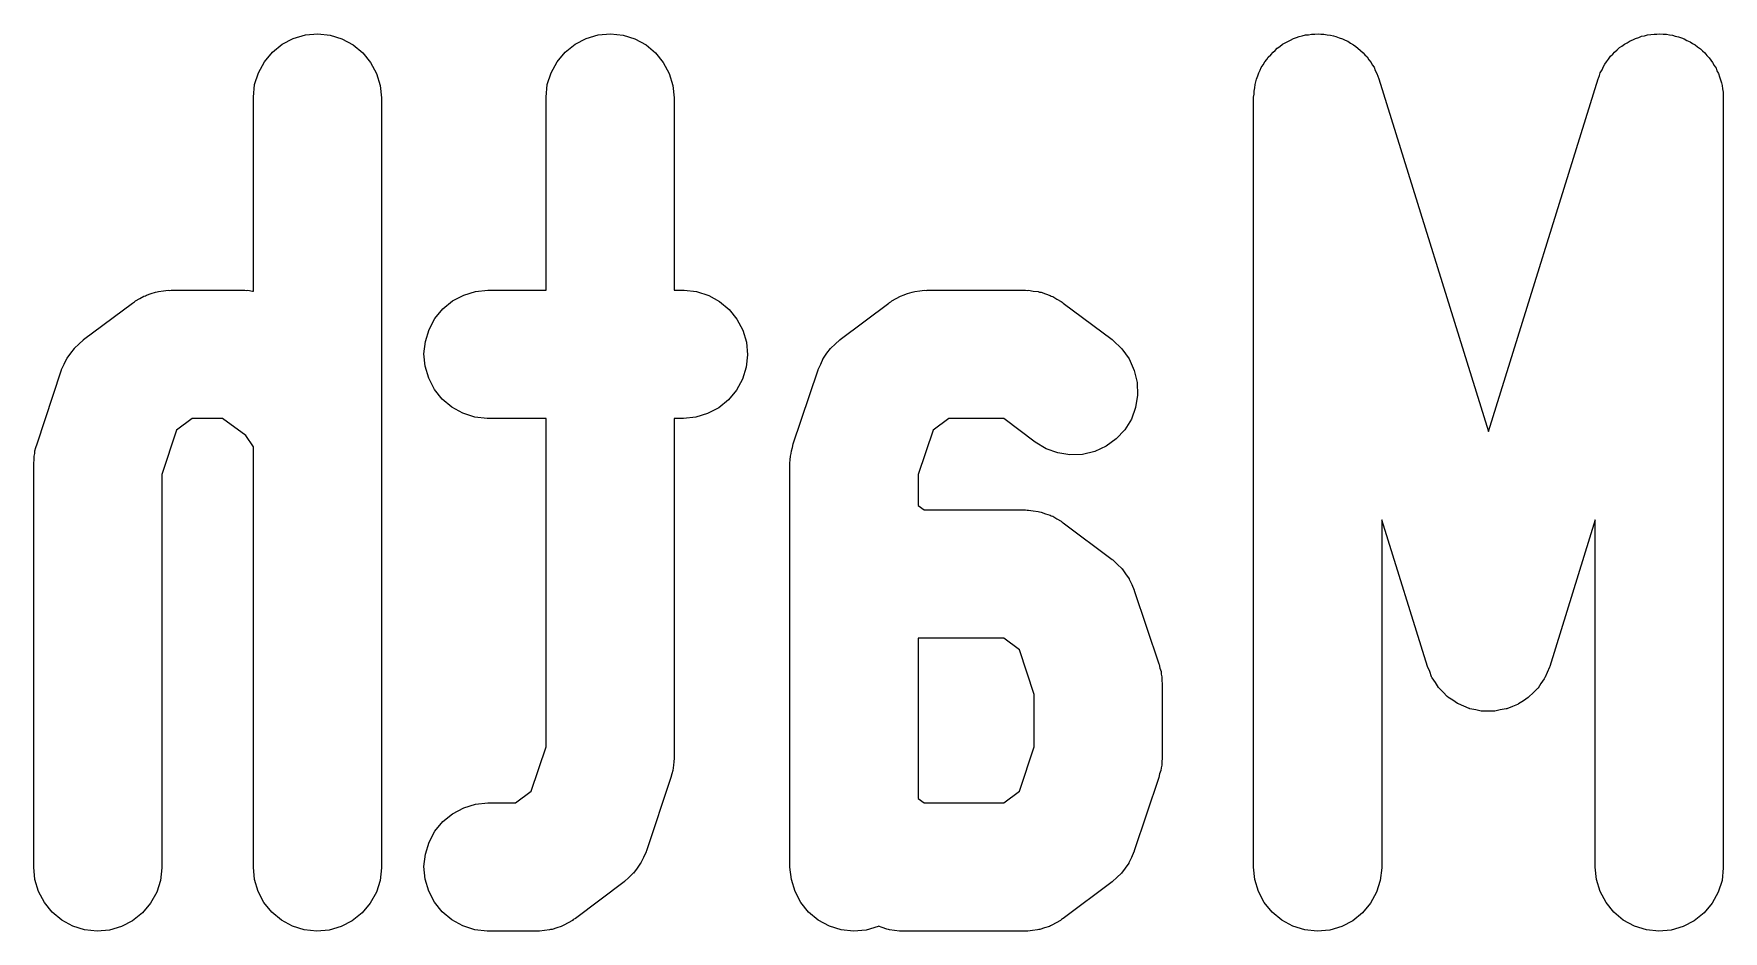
# Model space of a CAD drawing. Extents: x 69 to 231, y -99 to -49.
# Drawn here: x 109.042 to 113.658, y -74.375 to -71.925 of the extents above; entities that cross this region are included whole.
import ezdxf

# ---------------------------------------------------------------- set-up
doc = ezdxf.new("R2010")
doc.units = 0
doc.layers.add('BLACK', color=7, linetype='CONTINUOUS')

msp = doc.modelspace()

# ---------------------------------------------------------------- linework, layer by layer
at = {"layer": 'BLACK', "linetype": 'CONTINUOUS'}
for p, q in [((109.694, -71.975), (109.721, -71.9536)), ((109.721, -71.9536), (109.751, -71.9377)), ((109.751, -71.9377), (109.784, -71.9281)), ((109.784, -71.9281), (109.818, -71.925)), ((109.818, -71.925), (109.852, -71.9286)), ((109.852, -71.9286), (109.884, -71.9387)), ((109.884, -71.9387), (109.915, -71.9549)), ((109.915, -71.9549), (109.941, -71.9767)), ((110.494, -71.975), (110.521, -71.9536)), ((110.521, -71.9536), (110.551, -71.9377)), ((110.551, -71.9377), (110.584, -71.9281)), ((110.584, -71.9281), (110.618, -71.925)), ((110.618, -71.925), (110.652, -71.9286)), ((110.652, -71.9286), (110.684, -71.9387)), ((110.684, -71.9387), (110.715, -71.9549)), ((110.715, -71.9549), (110.741, -71.9767)), ((112.439, -71.9645), (112.447, -71.9594)), ((112.447, -71.9594), (112.454, -71.9536)), ((112.454, -71.9536), (112.461, -71.9499)), ((112.461, -71.9499), (112.468, -71.9456)), ((112.468, -71.9456), (112.476, -71.942)), ((112.476, -71.942), (112.484, -71.9377)), ((112.484, -71.9377), (112.492, -71.9355)), ((112.492, -71.9355), (112.499, -71.9325)), ((112.499, -71.9325), (112.508, -71.9307)), ((112.508, -71.9307), (112.517, -71.9281)), ((112.517, -71.9281), (112.525, -71.9274)), ((112.525, -71.9274), (112.533, -71.9259)), ((112.533, -71.9259), (112.542, -71.9258)), ((112.542, -71.9258), (112.551, -71.925)), ((112.551, -71.925), (112.559, -71.9258)), ((112.559, -71.9258), (112.567, -71.9258)), ((112.567, -71.9258), (112.576, -71.9276)), ((112.576, -71.9276), (112.585, -71.9286)), ((112.585, -71.9286), (112.593, -71.9309)), ((112.593, -71.9309), (112.6, -71.9324)), ((112.6, -71.9324), (112.609, -71.9359)), ((112.609, -71.9359), (112.618, -71.9387)), ((112.618, -71.9387), (112.625, -71.9424)), ((112.625, -71.9424), (112.632, -71.9454)), ((112.632, -71.9454), (112.64, -71.9505)), ((112.64, -71.9505), (112.648, -71.9549)), ((112.648, -71.9549), (112.654, -71.9599)), ((112.654, -71.9599), (112.66, -71.9642)), ((113.368, -71.9691), (113.375, -71.9627)), ((113.375, -71.9627), (113.381, -71.9585)), ((113.381, -71.9585), (113.388, -71.9536)), ((113.388, -71.9536), (113.396, -71.9493)), ((113.396, -71.9493), (113.404, -71.9442)), ((113.404, -71.9442), (113.411, -71.9414)), ((113.411, -71.9414), (113.418, -71.9377)), ((113.418, -71.9377), (113.427, -71.9351)), ((113.427, -71.9351), (113.435, -71.9317)), ((113.435, -71.9317), (113.443, -71.9303)), ((113.443, -71.9303), (113.451, -71.9281)), ((113.451, -71.9281), (113.46, -71.9273)), ((113.46, -71.9273), (113.469, -71.9256)), ((113.469, -71.9256), (113.477, -71.9257)), ((113.477, -71.9257), (113.485, -71.925)), ((113.485, -71.925), (113.494, -71.926)), ((113.494, -71.926), (113.503, -71.9261)), ((113.503, -71.9261), (113.511, -71.9278)), ((113.511, -71.9278), (113.519, -71.9286)), ((113.519, -71.9286), (113.527, -71.9313)), ((113.527, -71.9313), (113.536, -71.9333)), ((113.536, -71.9333), (113.544, -71.9364)), ((113.544, -71.9364), (113.551, -71.9387)), ((113.551, -71.9387), (113.559, -71.9431)), ((113.559, -71.9431), (113.568, -71.9468)), ((113.568, -71.9468), (113.574, -71.9512)), ((113.574, -71.9512), (113.581, -71.9549)), ((113.581, -71.9549), (113.588, -71.9608)), ((113.588, -71.9608), (113.596, -71.9661)), ((109.656, -72.0311), (109.672, -72.0011)), ((109.672, -72.0011), (109.694, -71.975)), ((109.941, -71.9767), (109.962, -72.0032)), ((109.962, -72.0032), (109.978, -72.0333)), ((110.456, -72.0311), (110.472, -72.0011)), ((110.472, -72.0011), (110.494, -71.975)), ((110.741, -71.9767), (110.762, -72.0032)), ((110.762, -72.0032), (110.778, -72.0333)), ((112.396, -72.017), (112.401, -72.0093)), ((112.401, -72.0093), (112.406, -72.0011)), ((112.406, -72.0011), (112.411, -71.9951)), ((112.411, -71.9951), (112.415, -71.9886)), ((112.415, -71.9886), (112.422, -71.9821)), ((112.422, -71.9821), (112.428, -71.975)), ((112.428, -71.975), (112.434, -71.9701)), ((112.434, -71.9701), (112.439, -71.9645)), ((112.66, -71.9642), (112.667, -71.9708)), ((112.667, -71.9708), (112.674, -71.9767)), ((112.674, -71.9767), (112.679, -71.9827)), ((112.679, -71.9827), (112.685, -71.9883)), ((112.685, -71.9883), (112.69, -71.996)), ((112.69, -71.996), (112.696, -72.0032)), ((112.696, -72.0032), (112.699, -72.0101)), ((113.331, -72.0144), (113.335, -72.008)), ((113.335, -72.008), (113.339, -72.0011)), ((113.339, -72.0011), (113.345, -71.994)), ((113.345, -71.994), (113.35, -71.9864)), ((113.35, -71.9864), (113.356, -71.981)), ((113.356, -71.981), (113.361, -71.975)), ((113.361, -71.975), (113.368, -71.9691)), ((113.596, -71.9661), (113.601, -71.9717)), ((113.601, -71.9717), (113.608, -71.9767)), ((113.608, -71.9767), (113.613, -71.9839)), ((113.613, -71.9839), (113.62, -71.9905)), ((113.62, -71.9905), (113.624, -71.9971)), ((113.624, -71.9971), (113.629, -72.0032)), ((113.629, -72.0032), (113.633, -72.0114)), ((109.645, -72.0636), (109.656, -72.0311)), ((109.978, -72.0333), (109.988, -72.066)), ((110.445, -72.0636), (110.456, -72.0311)), ((110.778, -72.0333), (110.788, -72.066)), ((112.381, -72.0562), (112.383, -72.0485)), ((112.383, -72.0485), (112.386, -72.0399)), ((112.386, -72.0399), (112.389, -72.0311)), ((112.389, -72.0311), (112.393, -72.0242)), ((112.393, -72.0242), (112.396, -72.017)), ((112.699, -72.0101), (112.704, -72.0165)), ((112.704, -72.0165), (112.707, -72.0251)), ((112.707, -72.0251), (112.712, -72.0333)), ((112.712, -72.0333), (112.714, -72.0408)), ((112.714, -72.0408), (112.717, -72.048)), ((112.717, -72.048), (113.017, -73.0109)), ((113.017, -73.0109), (113.316, -72.048)), ((113.316, -72.048), (113.317, -72.0457)), ((113.317, -72.0457), (113.32, -72.0385)), ((113.32, -72.0385), (113.322, -72.0311)), ((113.322, -72.0311), (113.327, -72.0229)), ((113.327, -72.0229), (113.331, -72.0144)), ((113.633, -72.0114), (113.639, -72.0191)), ((113.639, -72.0191), (113.641, -72.0264)), ((113.641, -72.0264), (113.645, -72.0333)), ((113.645, -72.0333), (113.648, -72.0422)), ((113.648, -72.0422), (113.651, -72.0508)), ((113.651, -72.0508), (113.653, -72.0585)), ((109.642, -72.0976), (109.645, -72.0636)), ((109.642, -72.1), (109.642, -72.0976)), ((109.642, -72.6275), (109.642, -72.1)), ((109.988, -72.066), (109.992, -72.1)), ((109.992, -72.1), (109.992, -74.2)), ((110.442, -72.0976), (110.445, -72.0636)), ((110.442, -72.1), (110.442, -72.0976)), ((110.442, -72.625), (110.442, -72.1)), ((110.788, -72.066), (110.792, -72.1)), ((110.792, -72.1), (110.792, -72.625)), ((112.375, -72.0976), (112.376, -72.0898)), ((112.375, -72.1), (112.375, -72.0976)), ((112.375, -74.2), (112.375, -72.1)), ((112.376, -72.082), (112.378, -72.0728)), ((112.376, -72.0898), (112.376, -72.082)), ((112.378, -72.0728), (112.379, -72.0636)), ((112.379, -72.0636), (112.381, -72.0562)), ((113.653, -72.0585), (113.655, -72.066)), ((113.655, -72.066), (113.656, -72.0753)), ((113.656, -72.0753), (113.658, -72.0844)), ((113.658, -72.0844), (113.658, -72.0922)), ((113.658, -72.0922), (113.658, -72.1)), ((113.658, -72.1), (113.658, -74.2)), ((109.317, -72.6566), (109.32, -72.6542)), ((109.32, -72.6542), (109.332, -72.648)), ((109.332, -72.648), (109.343, -72.6412)), ((109.343, -72.6412), (109.347, -72.64)), ((109.347, -72.64), (109.35, -72.6382)), ((109.35, -72.6382), (109.363, -72.6344)), ((109.363, -72.6344), (109.375, -72.63)), ((109.375, -72.63), (109.379, -72.6294)), ((109.379, -72.6294), (109.383, -72.6283)), ((109.383, -72.6283), (109.396, -72.627)), ((109.396, -72.627), (109.409, -72.6252)), ((109.409, -72.6252), (109.413, -72.6254)), ((109.413, -72.6254), (109.417, -72.625)), ((109.417, -72.625), (109.617, -72.625)), ((109.617, -72.625), (109.619, -72.625)), ((109.619, -72.625), (109.623, -72.6254)), ((109.623, -72.6254), (109.627, -72.6253)), ((109.627, -72.6253), (109.64, -72.6273)), ((109.64, -72.6273), (109.642, -72.6275)), ((110.16, -72.6758), (110.186, -72.6542)), ((110.186, -72.6542), (110.217, -72.6382)), ((110.217, -72.6382), (110.249, -72.6283)), ((110.249, -72.6283), (110.283, -72.625)), ((110.283, -72.625), (110.442, -72.625)), ((110.792, -72.625), (110.817, -72.625)), ((110.817, -72.625), (110.819, -72.625)), ((110.819, -72.625), (110.853, -72.6288)), ((110.853, -72.6288), (110.886, -72.6392)), ((110.886, -72.6392), (110.916, -72.6556)), ((110.916, -72.6556), (110.942, -72.6776)), ((111.384, -72.6566), (111.386, -72.6542)), ((111.386, -72.6542), (111.398, -72.648)), ((111.398, -72.648), (111.41, -72.6412)), ((111.41, -72.6412), (111.413, -72.64)), ((111.413, -72.64), (111.417, -72.6382)), ((111.417, -72.6382), (111.429, -72.6344)), ((111.429, -72.6344), (111.442, -72.63)), ((111.442, -72.63), (111.446, -72.6294)), ((111.446, -72.6294), (111.449, -72.6283)), ((111.449, -72.6283), (111.463, -72.627)), ((111.463, -72.627), (111.476, -72.6252)), ((111.476, -72.6252), (111.48, -72.6254)), ((111.48, -72.6254), (111.483, -72.625)), ((111.483, -72.625), (111.75, -72.625)), ((111.75, -72.625), (111.752, -72.625)), ((111.752, -72.625), (111.756, -72.6254)), ((111.756, -72.6254), (111.76, -72.6253)), ((111.76, -72.6253), (111.773, -72.6273)), ((111.773, -72.6273), (111.786, -72.6288)), ((111.786, -72.6288), (111.79, -72.63)), ((111.79, -72.63), (111.794, -72.6306)), ((111.794, -72.6306), (111.806, -72.6351)), ((111.806, -72.6351), (111.819, -72.6392)), ((111.819, -72.6392), (111.822, -72.641)), ((111.822, -72.641), (111.826, -72.6423)), ((111.826, -72.6423), (111.837, -72.6492)), ((111.837, -72.6492), (111.849, -72.6556)), ((111.849, -72.6556), (111.852, -72.658)), ((109.178, -72.76), (109.312, -72.66)), ((109.312, -72.66), (109.314, -72.6585)), ((109.314, -72.6585), (109.317, -72.6566)), ((110.138, -72.7021), (110.16, -72.6758)), ((110.942, -72.6776), (110.963, -72.7042)), ((111.245, -72.76), (111.378, -72.66)), ((111.378, -72.66), (111.38, -72.6585)), ((111.38, -72.6585), (111.384, -72.6566)), ((111.852, -72.658), (111.855, -72.66)), ((111.855, -72.66), (111.988, -72.76)), ((110.112, -72.7648), (110.122, -72.7322)), ((110.122, -72.7322), (110.138, -72.7021)), ((110.963, -72.7042), (110.979, -72.7344)), ((110.979, -72.7344), (110.989, -72.7672)), ((109.143, -72.7973), (109.153, -72.7837)), ((109.153, -72.7831), (109.165, -72.772)), ((109.153, -72.7834), (109.153, -72.7831)), ((109.153, -72.7837), (109.153, -72.7834)), ((109.165, -72.772), (109.178, -72.7605)), ((109.178, -72.7603), (109.178, -72.76)), ((109.178, -72.7605), (109.178, -72.7603)), ((110.108, -72.7988), (110.112, -72.7648)), ((110.989, -72.7672), (110.992, -72.8012)), ((111.209, -72.7973), (111.219, -72.7837)), ((111.219, -72.7837), (111.22, -72.7834)), ((111.22, -72.7831), (111.232, -72.772)), ((111.22, -72.7834), (111.22, -72.7831)), ((111.232, -72.772), (111.244, -72.7605)), ((111.244, -72.7605), (111.245, -72.7603)), ((111.245, -72.7603), (111.245, -72.76)), ((111.988, -72.76), (111.99, -72.7615)), ((111.99, -72.7615), (112.015, -72.7849)), ((112.015, -72.7849), (112.035, -72.8127)), ((109.118, -72.8415), (109.125, -72.8265)), ((109.125, -72.8265), (109.132, -72.8114)), ((109.132, -72.8114), (109.133, -72.811)), ((109.133, -72.8106), (109.143, -72.7973)), ((109.133, -72.811), (109.133, -72.8106)), ((110.111, -72.8328), (110.108, -72.7988)), ((110.121, -72.8656), (110.111, -72.8328)), ((110.988, -72.8352), (110.978, -72.8678)), ((110.992, -72.8012), (110.988, -72.8352)), ((111.185, -72.8415), (111.192, -72.8265)), ((111.192, -72.8265), (111.199, -72.8114)), ((111.199, -72.811), (111.2, -72.8106)), ((111.199, -72.8114), (111.199, -72.811)), ((111.2, -72.8106), (111.209, -72.7973)), ((112.035, -72.8127), (112.049, -72.8438)), ((109.051, -73.0447), (109.117, -72.8447)), ((109.117, -72.8447), (109.118, -72.8423)), ((109.118, -72.8419), (109.118, -72.8415)), ((109.118, -72.8423), (109.118, -72.8419)), ((110.137, -72.8958), (110.121, -72.8656)), ((110.978, -72.8678), (110.962, -72.8979)), ((111.117, -73.0447), (111.184, -72.8447)), ((111.184, -72.8447), (111.185, -72.8423)), ((111.185, -72.8419), (111.185, -72.8415)), ((111.185, -72.8423), (111.185, -72.8419)), ((112.049, -72.8438), (112.057, -72.8771)), ((112.057, -72.8771), (112.058, -72.9112)), ((110.158, -72.9224), (110.137, -72.8958)), ((110.184, -72.9444), (110.158, -72.9224)), ((110.94, -72.9242), (110.914, -72.9458)), ((110.962, -72.8979), (110.94, -72.9242)), ((112.058, -72.9112), (112.052, -72.9449)), ((109.475, -72.975), (109.432, -73.0072)), ((109.558, -72.975), (109.475, -72.975)), ((109.621, -73.022), (109.558, -72.975)), ((110.214, -72.9608), (110.184, -72.9444)), ((110.247, -72.9712), (110.214, -72.9608)), ((110.281, -72.975), (110.247, -72.9712)), ((110.283, -72.975), (110.281, -72.975)), ((110.442, -72.975), (110.283, -72.975)), ((110.442, -73.8716), (110.442, -72.975)), ((110.817, -72.975), (110.792, -72.975)), ((110.792, -72.975), (110.792, -73.9)), ((110.851, -72.9717), (110.817, -72.975)), ((110.883, -72.9618), (110.851, -72.9717)), ((110.914, -72.9458), (110.883, -72.9618)), ((111.542, -72.975), (111.499, -73.0072)), ((111.692, -72.975), (111.542, -72.975)), ((111.778, -73.04), (111.692, -72.975)), ((112.041, -72.9769), (112.023, -73.006)), ((112.052, -72.9449), (112.041, -72.9769)), ((109.432, -73.0072), (109.392, -73.1284)), ((109.642, -73.053), (109.621, -73.022)), ((111.499, -73.0072), (111.458, -73.1284)), ((112.023, -73.006), (111.999, -73.031)), ((109.043, -73.078), (109.045, -73.0709)), ((109.045, -73.0636), (109.048, -73.0542)), ((109.045, -73.0709), (109.045, -73.0636)), ((109.048, -73.0542), (109.051, -73.0447)), ((109.642, -74.2), (109.642, -73.053)), ((111.11, -73.078), (111.111, -73.0709)), ((111.111, -73.0709), (111.112, -73.0636)), ((111.112, -73.0636), (111.115, -73.0542)), ((111.115, -73.0542), (111.117, -73.0447)), ((111.808, -73.0577), (111.778, -73.04)), ((111.84, -73.0694), (111.808, -73.0577)), ((111.873, -73.0747), (111.84, -73.0694)), ((111.941, -73.0653), (111.907, -73.0733)), ((111.972, -73.051), (111.941, -73.0653)), ((111.999, -73.031), (111.972, -73.051)), ((109.042, -73.0976), (109.043, -73.0878)), ((109.042, -73.1), (109.042, -73.0976)), ((109.042, -74.2), (109.042, -73.1)), ((109.043, -73.0878), (109.043, -73.078)), ((111.108, -73.0976), (111.109, -73.0878)), ((111.108, -73.1), (111.108, -73.0976)), ((111.108, -74.2), (111.108, -73.1)), ((111.109, -73.0878), (111.11, -73.078)), ((111.907, -73.0733), (111.873, -73.0747)), ((109.392, -73.1284), (109.392, -74.2)), ((111.458, -73.1284), (111.458, -73.2125)), ((111.458, -73.2125), (111.475, -73.225)), ((111.475, -73.225), (111.75, -73.225)), ((111.75, -73.225), (111.752, -73.225)), ((111.752, -73.225), (111.756, -73.2254)), ((111.756, -73.2254), (111.76, -73.2253)), ((111.76, -73.2253), (111.773, -73.2273)), ((111.773, -73.2273), (111.786, -73.2288)), ((111.786, -73.2288), (111.79, -73.23)), ((111.79, -73.23), (111.794, -73.2306)), ((111.794, -73.2306), (111.806, -73.2351)), ((111.806, -73.2351), (111.819, -73.2392)), ((111.819, -73.2392), (111.822, -73.241)), ((111.822, -73.241), (111.826, -73.2423)), ((111.826, -73.2423), (111.837, -73.2492)), ((111.837, -73.2492), (111.849, -73.2556)), ((111.849, -73.2556), (111.852, -73.258)), ((112.85, -73.652), (112.725, -73.2516)), ((112.725, -73.2516), (112.725, -74.2)), ((113.308, -73.2516), (113.184, -73.652)), ((113.308, -74.2), (113.308, -73.2516)), ((111.852, -73.258), (111.855, -73.26)), ((111.855, -73.26), (111.988, -73.36)), ((111.988, -73.36), (111.99, -73.3615)), ((111.99, -73.3615), (111.991, -73.3618)), ((111.991, -73.3618), (111.991, -73.362)), ((111.991, -73.362), (112.003, -73.3735)), ((112.003, -73.3735), (112.015, -73.3849)), ((112.015, -73.3849), (112.015, -73.3853)), ((112.015, -73.3853), (112.016, -73.3856)), ((112.016, -73.3856), (112.025, -73.3992)), ((112.025, -73.3992), (112.035, -73.4127)), ((112.035, -73.4127), (112.035, -73.4131)), ((112.035, -73.4131), (112.035, -73.4135)), ((112.035, -73.4135), (112.042, -73.4286)), ((112.042, -73.4286), (112.049, -73.4438)), ((112.049, -73.4438), (112.049, -73.4442)), ((112.049, -73.4442), (112.049, -73.4447)), ((112.049, -73.4447), (112.116, -73.6447)), ((111.458, -73.575), (111.458, -74.0125)), ((111.692, -73.575), (111.458, -73.575)), ((111.735, -73.6072), (111.692, -73.575)), ((111.775, -73.7284), (111.735, -73.6072)), ((112.116, -73.6447), (112.117, -73.647)), ((112.117, -73.647), (112.119, -73.6566)), ((112.119, -73.6566), (112.122, -73.666)), ((112.122, -73.666), (112.122, -73.6733)), ((112.856, -73.6664), (112.85, -73.652)), ((112.861, -73.6809), (112.856, -73.6664)), ((113.177, -73.6686), (113.171, -73.683)), ((113.183, -73.6543), (113.177, -73.6686)), ((113.184, -73.652), (113.183, -73.6543)), ((112.122, -73.6733), (112.124, -73.6804)), ((112.124, -73.6804), (112.124, -73.6902)), ((112.124, -73.6902), (112.125, -73.7)), ((112.125, -73.7), (112.125, -73.9)), ((112.862, -73.6821), (112.861, -73.6809)), ((112.863, -73.6835), (112.862, -73.6821)), ((112.872, -73.6964), (112.863, -73.6835)), ((112.88, -73.7095), (112.872, -73.6964)), ((112.881, -73.7105), (112.88, -73.7095)), ((112.882, -73.7117), (112.881, -73.7105)), ((112.893, -73.7227), (112.882, -73.7117)), ((113.15, -73.7136), (113.139, -73.7245)), ((113.151, -73.7124), (113.15, -73.7136)), ((113.152, -73.7114), (113.151, -73.7124)), ((113.16, -73.6984), (113.152, -73.7114)), ((113.169, -73.6856), (113.16, -73.6984)), ((113.17, -73.6842), (113.169, -73.6856)), ((113.171, -73.683), (113.17, -73.6842)), ((111.775, -73.8716), (111.775, -73.7284)), ((112.904, -73.7339), (112.893, -73.7227)), ((112.905, -73.7347), (112.904, -73.7339)), ((112.906, -73.7358), (112.905, -73.7347)), ((112.919, -73.7444), (112.906, -73.7358)), ((112.932, -73.7532), (112.919, -73.7444)), ((112.933, -73.7538), (112.932, -73.7532)), ((112.935, -73.7546), (112.933, -73.7538)), ((112.949, -73.7606), (112.935, -73.7546)), ((112.964, -73.7667), (112.949, -73.7606)), ((113.082, -73.7615), (113.067, -73.7675)), ((113.096, -73.7558), (113.082, -73.7615)), ((113.098, -73.755), (113.096, -73.7558)), ((113.099, -73.7544), (113.098, -73.755)), ((113.112, -73.7458), (113.099, -73.7544)), ((113.125, -73.7373), (113.112, -73.7458)), ((113.126, -73.7363), (113.125, -73.7373)), ((113.127, -73.7355), (113.126, -73.7363)), ((113.139, -73.7245), (113.127, -73.7355)), ((112.965, -73.767), (112.964, -73.7667)), ((112.966, -73.7676), (112.965, -73.767)), ((112.982, -73.7706), (112.966, -73.7676)), ((112.997, -73.7739), (112.982, -73.7706)), ((112.998, -73.7739), (112.997, -73.7739)), ((113, -73.7742), (112.998, -73.7739)), ((113.015, -73.7742), (113, -73.7742)), ((113.031, -73.7744), (113.015, -73.7742)), ((113.033, -73.7741), (113.031, -73.7744)), ((113.034, -73.7741), (113.033, -73.7741)), ((113.049, -73.7711), (113.034, -73.7741)), ((113.065, -73.7683), (113.049, -73.7711)), ((113.066, -73.7677), (113.065, -73.7683)), ((113.067, -73.7675), (113.066, -73.7677)), ((110.401, -73.9928), (110.442, -73.8716)), ((110.792, -73.9), (110.792, -73.9024)), ((111.735, -73.9928), (111.775, -73.8716)), ((112.125, -73.9), (112.125, -73.9024)), ((110.785, -73.9458), (110.783, -73.9553)), ((110.788, -73.9364), (110.785, -73.9458)), ((110.789, -73.9291), (110.788, -73.9364)), ((110.79, -73.922), (110.789, -73.9291)), ((110.791, -73.9122), (110.79, -73.922)), ((110.792, -73.9024), (110.791, -73.9122)), ((112.118, -73.9458), (112.116, -73.9553)), ((112.121, -73.9364), (112.118, -73.9458)), ((112.122, -73.9291), (112.121, -73.9364)), ((112.124, -73.922), (112.122, -73.9291)), ((112.125, -73.9024), (112.124, -73.9122)), ((112.124, -73.9122), (112.124, -73.922)), ((110.358, -74.025), (110.401, -73.9928)), ((110.783, -73.9553), (110.716, -74.1553)), ((111.692, -74.025), (111.735, -73.9928)), ((112.116, -73.9553), (112.049, -74.1553)), ((110.186, -74.0542), (110.217, -74.0382)), ((110.217, -74.0382), (110.249, -74.0283)), ((110.249, -74.0283), (110.283, -74.025)), ((110.283, -74.025), (110.358, -74.025)), ((111.458, -74.0125), (111.475, -74.025)), ((111.475, -74.025), (111.692, -74.025)), ((110.138, -74.1021), (110.16, -74.0758)), ((110.16, -74.0758), (110.186, -74.0542)), ((110.112, -74.1648), (110.122, -74.1322)), ((110.122, -74.1322), (110.138, -74.1021)), ((110.108, -74.1988), (110.112, -74.1648)), ((110.708, -74.1735), (110.701, -74.1886)), ((110.715, -74.1585), (110.708, -74.1735)), ((110.716, -74.1553), (110.715, -74.1577)), ((110.715, -74.1577), (110.715, -74.1581)), ((110.715, -74.1581), (110.715, -74.1585)), ((112.041, -74.1734), (112.034, -74.1886)), ((112.048, -74.1585), (112.041, -74.1734)), ((112.049, -74.1577), (112.048, -74.1581)), ((112.048, -74.1581), (112.048, -74.1585)), ((112.049, -74.1553), (112.049, -74.1577)), ((109.045, -74.234), (109.042, -74.2)), ((109.392, -74.2024), (109.388, -74.2364)), ((109.392, -74.2), (109.392, -74.2024)), ((109.645, -74.234), (109.642, -74.2)), ((109.992, -74.2024), (109.988, -74.2364)), ((109.992, -74.2), (109.992, -74.2024)), ((110.111, -74.2328), (110.108, -74.1988)), ((110.68, -74.2169), (110.668, -74.2281)), ((110.681, -74.2163), (110.68, -74.2166)), ((110.68, -74.2166), (110.68, -74.2169)), ((110.691, -74.2028), (110.681, -74.2163)), ((110.7, -74.1894), (110.691, -74.2028)), ((110.701, -74.189), (110.7, -74.1894)), ((110.701, -74.1886), (110.701, -74.189)), ((111.112, -74.234), (111.108, -74.2)), ((112.014, -74.2169), (112.001, -74.2281)), ((112.024, -74.2028), (112.014, -74.2163)), ((112.014, -74.2163), (112.014, -74.2166)), ((112.014, -74.2166), (112.014, -74.2169)), ((112.034, -74.1894), (112.024, -74.2028)), ((112.034, -74.1886), (112.034, -74.189)), ((112.034, -74.189), (112.034, -74.1894)), ((112.378, -74.234), (112.375, -74.2)), ((112.725, -74.2024), (112.721, -74.2364)), ((112.725, -74.2), (112.725, -74.2024)), ((113.312, -74.234), (113.308, -74.2)), ((113.658, -74.2024), (113.655, -74.2364)), ((113.658, -74.2), (113.658, -74.2024)), ((109.055, -74.2667), (109.045, -74.234)), ((109.071, -74.2968), (109.055, -74.2667)), ((109.378, -74.2689), (109.361, -74.2989)), ((109.388, -74.2364), (109.378, -74.2689)), ((109.655, -74.2667), (109.645, -74.234)), ((109.671, -74.2968), (109.655, -74.2667)), ((109.978, -74.2689), (109.961, -74.2989)), ((109.988, -74.2364), (109.978, -74.2689)), ((110.121, -74.2656), (110.111, -74.2328)), ((110.137, -74.2958), (110.121, -74.2656)), ((110.655, -74.24), (110.522, -74.34)), ((110.656, -74.2395), (110.655, -74.2397)), ((110.655, -74.2397), (110.655, -74.24)), ((110.668, -74.2281), (110.656, -74.2395)), ((111.122, -74.2667), (111.112, -74.234)), ((111.138, -74.2968), (111.122, -74.2667)), ((111.988, -74.24), (111.855, -74.34)), ((111.989, -74.2397), (111.988, -74.24)), ((112.001, -74.2281), (111.989, -74.2395)), ((111.989, -74.2395), (111.989, -74.2397)), ((112.388, -74.2667), (112.378, -74.234)), ((112.404, -74.2968), (112.388, -74.2667)), ((112.711, -74.2689), (112.694, -74.2989)), ((112.721, -74.2364), (112.711, -74.2689)), ((113.322, -74.2667), (113.312, -74.234)), ((113.338, -74.2968), (113.322, -74.2667)), ((113.644, -74.2689), (113.628, -74.2989)), ((113.655, -74.2364), (113.644, -74.2689)), ((109.092, -74.3233), (109.071, -74.2968)), ((109.361, -74.2989), (109.339, -74.325)), ((109.692, -74.3233), (109.671, -74.2968)), ((109.961, -74.2989), (109.939, -74.325)), ((110.158, -74.3224), (110.137, -74.2958)), ((111.159, -74.3233), (111.138, -74.2968)), ((112.426, -74.3233), (112.404, -74.2968)), ((112.694, -74.2989), (112.672, -74.325)), ((113.359, -74.3233), (113.338, -74.2968)), ((113.628, -74.2989), (113.606, -74.325)), ((109.119, -74.3451), (109.092, -74.3233)), ((109.149, -74.3613), (109.119, -74.3451)), ((109.181, -74.3714), (109.149, -74.3613)), ((109.282, -74.3623), (109.249, -74.3719)), ((109.312, -74.3464), (109.282, -74.3623)), ((109.339, -74.325), (109.312, -74.3464)), ((109.719, -74.3451), (109.692, -74.3233)), ((109.749, -74.3613), (109.719, -74.3451)), ((109.781, -74.3714), (109.749, -74.3613)), ((109.882, -74.3623), (109.849, -74.3719)), ((109.912, -74.3464), (109.882, -74.3623)), ((109.939, -74.325), (109.912, -74.3464)), ((110.184, -74.3444), (110.158, -74.3224)), ((110.214, -74.3608), (110.184, -74.3444)), ((110.247, -74.3712), (110.214, -74.3608)), ((110.483, -74.3618), (110.471, -74.3656)), ((110.487, -74.36), (110.483, -74.3618)), ((110.49, -74.3588), (110.487, -74.36)), ((110.502, -74.352), (110.49, -74.3588)), ((110.514, -74.3458), (110.502, -74.352)), ((110.516, -74.3434), (110.514, -74.3458)), ((110.52, -74.3415), (110.516, -74.3434)), ((110.522, -74.34), (110.52, -74.3415)), ((111.185, -74.3451), (111.159, -74.3233)), ((111.216, -74.3613), (111.185, -74.3451)), ((111.248, -74.3714), (111.216, -74.3613)), ((111.349, -74.3623), (111.316, -74.3719)), ((111.35, -74.3616), (111.349, -74.3623)), ((111.36, -74.3649), (111.35, -74.3616)), ((111.817, -74.3618), (111.804, -74.3656)), ((111.82, -74.36), (111.817, -74.3618)), ((111.824, -74.3588), (111.82, -74.36)), ((111.835, -74.352), (111.824, -74.3588)), ((111.847, -74.3458), (111.835, -74.352)), ((111.85, -74.3434), (111.847, -74.3458)), ((111.853, -74.3415), (111.85, -74.3434)), ((111.855, -74.34), (111.853, -74.3415)), ((112.452, -74.3451), (112.426, -74.3233)), ((112.482, -74.3613), (112.452, -74.3451)), ((112.515, -74.3714), (112.482, -74.3613)), ((112.616, -74.3623), (112.583, -74.3719)), ((112.646, -74.3464), (112.616, -74.3623)), ((112.672, -74.325), (112.646, -74.3464)), ((113.385, -74.3451), (113.359, -74.3233)), ((113.416, -74.3613), (113.385, -74.3451)), ((113.448, -74.3714), (113.416, -74.3613)), ((113.549, -74.3623), (113.516, -74.3719)), ((113.579, -74.3464), (113.549, -74.3623)), ((113.606, -74.325), (113.579, -74.3464)), ((109.215, -74.375), (109.181, -74.3714)), ((109.249, -74.3719), (109.215, -74.375)), ((109.815, -74.375), (109.781, -74.3714)), ((109.849, -74.3719), (109.815, -74.375)), ((110.281, -74.375), (110.247, -74.3712)), ((110.283, -74.375), (110.281, -74.375)), ((110.417, -74.375), (110.283, -74.375)), ((110.42, -74.3746), (110.417, -74.375)), ((110.424, -74.3748), (110.42, -74.3746)), ((110.437, -74.373), (110.424, -74.3748)), ((110.451, -74.3717), (110.437, -74.373)), ((110.454, -74.3706), (110.451, -74.3717)), ((110.458, -74.37), (110.454, -74.3706)), ((110.471, -74.3656), (110.458, -74.37)), ((111.282, -74.375), (111.248, -74.3714)), ((111.316, -74.3719), (111.282, -74.375)), ((111.373, -74.3694), (111.36, -74.3649)), ((111.377, -74.37), (111.373, -74.3694)), ((111.38, -74.3712), (111.377, -74.37)), ((111.394, -74.3727), (111.38, -74.3712)), ((111.407, -74.3747), (111.394, -74.3727)), ((111.41, -74.3746), (111.407, -74.3747)), ((111.414, -74.375), (111.41, -74.3746)), ((111.417, -74.375), (111.414, -74.375)), ((111.75, -74.375), (111.417, -74.375)), ((111.754, -74.3746), (111.75, -74.375)), ((111.758, -74.3748), (111.754, -74.3746)), ((111.771, -74.373), (111.758, -74.3748)), ((111.784, -74.3717), (111.771, -74.373)), ((111.788, -74.3706), (111.784, -74.3717)), ((111.791, -74.37), (111.788, -74.3706)), ((111.804, -74.3656), (111.791, -74.37)), ((112.549, -74.375), (112.515, -74.3714)), ((112.583, -74.3719), (112.549, -74.375)), ((113.482, -74.375), (113.448, -74.3714)), ((113.516, -74.3719), (113.482, -74.375))]:
    msp.add_line(p, q, dxfattribs=at)

doc.saveas('drawing.dxf')
